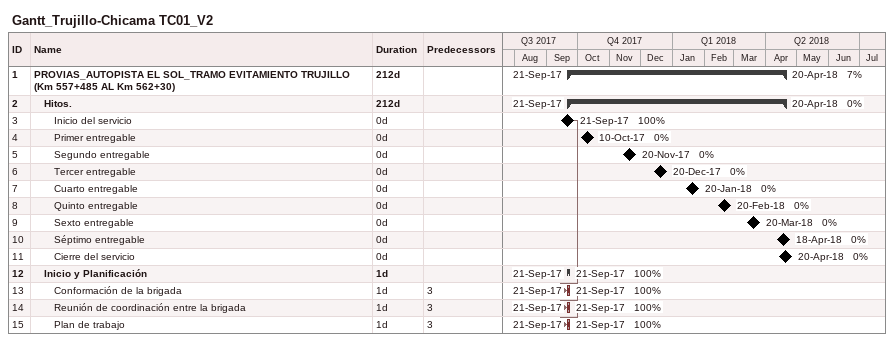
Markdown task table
Gantt_Trujillo-Chicama TC01_V2

| ID | Level | Task | Duration | Start | Finish | Predecessors | % complete |
|---|---|---|---|---|---|---|---|
| 1 | 1 | **PROVIAS_AUTOPISTA EL SOL_TRAMO EVITAMIENTO TRUJILLO (Km 557+485 AL Km 562+30)** | 212d | 2017-09-21 | 2018-04-20 |  | 7 |
| 2 | 2 | **Hitos.** | 212d | 2017-09-21 | 2018-04-20 |  | 0 |
| 3 | 3 | Inicio del servicio | 0d | 2017-09-21 | 2017-09-21 |  | 100 |
| 4 | 3 | Primer entregable | 0d | 2017-10-10 | 2017-10-10 |  | 0 |
| 5 | 3 | Segundo entregable | 0d | 2017-11-20 | 2017-11-20 |  | 0 |
| 6 | 3 | Tercer entregable | 0d | 2017-12-20 | 2017-12-20 |  | 0 |
| 7 | 3 | Cuarto entregable | 0d | 2018-01-20 | 2018-01-20 |  | 0 |
| 8 | 3 | Quinto entregable | 0d | 2018-02-20 | 2018-02-20 |  | 0 |
| 9 | 3 | Sexto entregable | 0d | 2018-03-20 | 2018-03-20 |  | 0 |
| 10 | 3 | Séptimo entregable | 0d | 2018-04-18 | 2018-04-18 |  | 0 |
| 11 | 3 | Cierre del servicio | 0d | 2018-04-20 | 2018-04-20 |  | 0 |
| 12 | 2 | **Inicio y Planificación** | 1d | 2017-09-21 | 2017-09-21 |  | 100 |
| 13 | 3 | Conformación de la brigada | 1d | 2017-09-21 | 2017-09-21 | 3 | 100 |
| 14 | 3 | Reunión de coordinación entre la brigada | 1d | 2017-09-21 | 2017-09-21 | 3 | 100 |
| 15 | 3 | Plan de trabajo | 1d | 2017-09-21 | 2017-09-21 | 3 | 100 |
